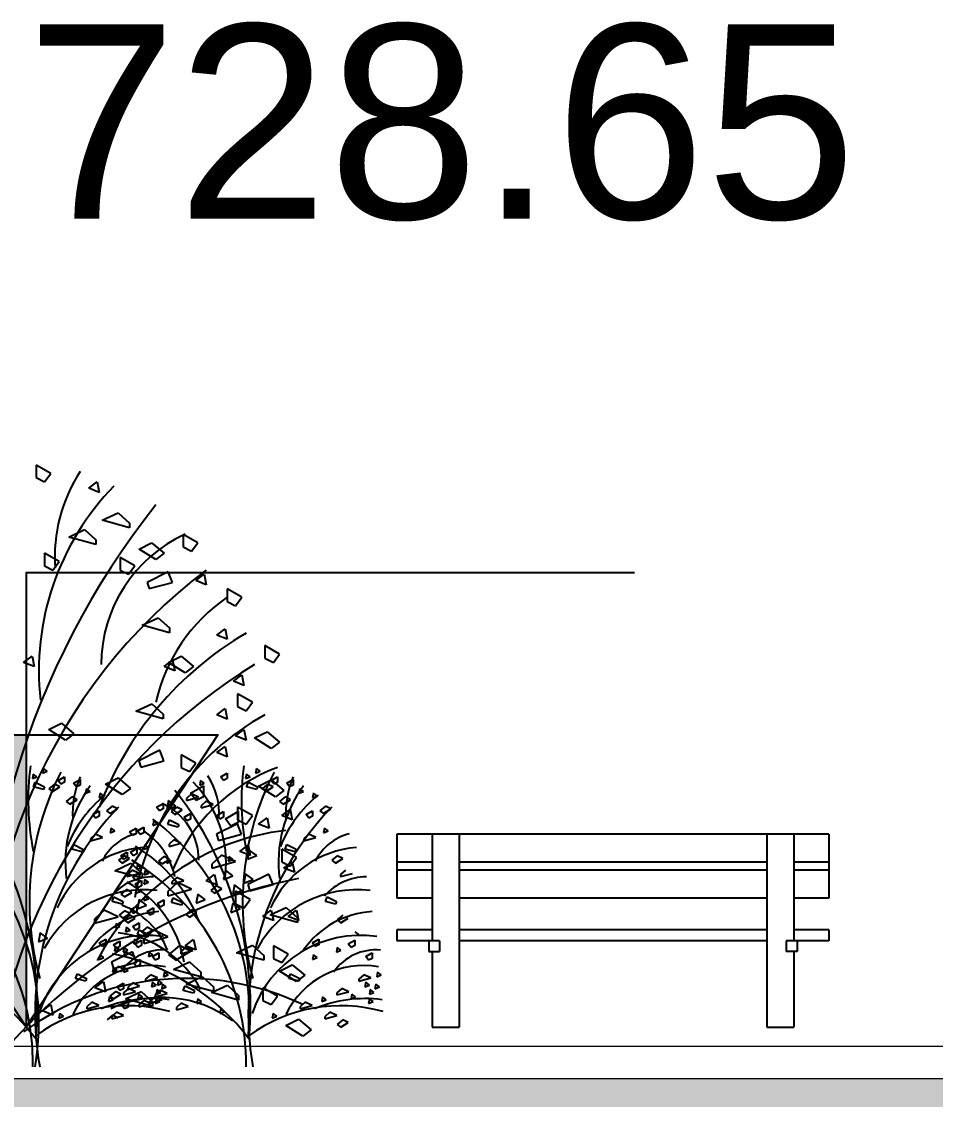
# Model space of a CAD drawing. Header units: millimetres. Extents: x 348 to 2201, y 118 to 1049.
# Drawn here: x 2163.991 to 2168.222, y 347.655 to 352.648 of the extents above; entities that cross this region are included whole.
import ezdxf

# ---------------------------------------------------------------- set-up
doc = ezdxf.new("R2010")
doc.units = ezdxf.units.MM
doc.layers.add('C10', color=7, linetype='Continuous')
doc.layers.add('trees', color=104, linetype='Continuous')
doc.layers.add('mur vue', color=7, linetype='Continuous', lineweight=13)
doc.styles.add('Style-Arial', font='arial.ttf')

# ---------------------------------------------------------------- blocks, each defined once
blk = doc.blocks.new('Arbustos')
at = {"layer": 'trees', "color": 84, "true_color": 0x2aaf18}
for p, q in [((0.0608, 1.811), (0.0608, 1.7527)), ((0.1288, 1.7722), (0.0608, 1.811)), ((0.0996, 1.7333), (0.1288, 1.7722)), ((0.5223, 0.6706), (0.5961, 0.7054)), ((0.6482, 0.6359), (0.5223, 0.6706)), ((0.1774, 0.6149), (0.2357, 0.5663)), ((0.2357, 0.5663), (0.1968, 0.5371)), ((0.4592, 0.2843), (0.3815, 0.3329)), ((0.4981, 0.3135), (0.4592, 0.2843)), ((1.0617, 0.1871), (0.9936, 0.2259)), ((1.1977, 0.1871), (1.2366, 0.2162)), ((1.2366, 0.2162), (1.2463, 0.1676)), ((0.9936, 0.1676), (1.0325, 0.1482)), ((1.0325, 0.1482), (1.0617, 0.1871)), ((1.0908, 0.1482), (1.1297, 0.1773)), ((1.1297, 0.1773), (1.1394, 0.1287)), ((1.2463, 0.1676), (1.1977, 0.1871)), ((0.9924, 0.1495), (0.8952, 0.1009)), ((1.1977, 0.0315), (1.1977, -0.0269)), ((1.2657, -0.0074), (1.1977, 0.0315)), ((0.4251, -0.0684), (0.4989, -0.0336)), ((0.4989, -0.0336), (0.551, -0.0815)), ((1.1977, -0.0269), (1.2366, -0.0463)), ((1.2074, -0.0561), (1.2463, -0.0269)), ((1.2366, -0.0463), (1.2657, -0.0074)), ((1.2463, -0.0269), (1.256, -0.0755)), ((0.551, -0.1032), (0.4251, -0.0684)), ((1.256, -0.0755), (1.2074, -0.0561)), ((0.9887, -0.4477), (1.0625, -0.4129)), ((1.1146, -0.4824), (0.9887, -0.4477)), ((1.0625, -0.4129), (1.1146, -0.4607)), ((1.2269, -0.4548), (1.1588, -0.4159)), ((1.1588, -0.4159), (1.1588, -0.4742)), ((1.1146, -0.4607), (1.1146, -0.4824)), ((1.1588, -0.4742), (1.1977, -0.4937)), ((1.1977, -0.4937), (1.2269, -0.4548)), ((1.188, -0.5326), (1.2463, -0.5034)), ((1.2657, -0.5812), (1.188, -0.5326))]:
    blk.add_line(p, q, dxfattribs=at)
at = {"layer": 'trees', "color": 1}
for p, q in [((0.0608, 1.7527), (0.0996, 1.7333)), ((0.3037, 1.7041), (0.3426, 1.7333)), ((0.3523, 1.6846), (0.3037, 1.7041)), ((0.3426, 1.7333), (0.3523, 1.6846)), ((0.3668, 1.5556), (0.4406, 1.5904)), ((0.4927, 1.5208), (0.3668, 1.5556)), ((0.4406, 1.5904), (0.4927, 1.5425)), ((0.2113, 1.4778), (0.2851, 1.5126)), ((0.2851, 1.5126), (0.3372, 1.4647)), ((0.4927, 1.5425), (0.4927, 1.5208)), ((0.3372, 1.443), (0.2113, 1.4778)), ((0.3372, 1.4647), (0.3372, 1.443)), ((0.5369, 1.4221), (0.5952, 1.4512)), ((0.5952, 1.4512), (0.6535, 1.4026)), ((0.741, 1.4901), (0.741, 1.4318)), ((0.809, 1.4512), (0.741, 1.4901)), ((0.7799, 1.4123), (0.809, 1.4512)), ((0.0996, 1.4026), (0.0996, 1.3443)), ((0.1677, 1.3637), (0.0996, 1.4026)), ((0.6147, 1.3734), (0.5369, 1.4221)), ((0.6535, 1.4026), (0.6147, 1.3734)), ((0.741, 1.4318), (0.7799, 1.4123)), ((0.4495, 1.3832), (0.4495, 1.3248)), ((0.5175, 1.3443), (0.4495, 1.3832)), ((0.0996, 1.3443), (0.1385, 1.3248)), ((0.4495, 1.3248), (0.4883, 1.3054)), ((0.4883, 1.3054), (0.5175, 1.3443)), ((0.6717, 1.3164), (0.5745, 1.2678)), ((0.6911, 1.2678), (0.6717, 1.3164)), ((0.7993, 1.2762), (0.8382, 1.3054)), ((0.8382, 1.3054), (0.8479, 1.2567)), ((0.5745, 1.2678), (0.5842, 1.2386)), ((0.5842, 1.2386), (0.6911, 1.2678)), ((0.8479, 1.2567), (0.7993, 1.2762)), ((0.9451, 1.2373), (0.9451, 1.179)), ((1.0131, 1.1984), (0.9451, 1.2373)), ((0.9839, 1.1595), (1.0131, 1.1984)), ((0.9451, 1.179), (0.9839, 1.1595)), ((0.5514, 1.0694), (0.6252, 1.1041)), ((0.6252, 1.1041), (0.6773, 1.0563)), ((0.6773, 1.0346), (0.5514, 1.0694)), ((0.6773, 1.0563), (0.6773, 1.0346)), ((0.8965, 1.0234), (0.9353, 1.0525)), ((0.9353, 1.0525), (0.9451, 1.0039)), ((0.9451, 1.0039), (0.8965, 1.0234)), ((1.12, 0.9747), (1.12, 0.9164)), ((1.188, 0.9358), (1.12, 0.9747)), ((0.6535, 0.8775), (0.6924, 0.9067)), ((0.673, 0.8969), (0.7313, 0.9261)), ((0.6924, 0.9067), (0.7021, 0.858)), ((0.7313, 0.9261), (0.7896, 0.8775)), ((1.12, 0.9164), (1.1588, 0.8969)), ((1.1588, 0.8969), (1.188, 0.9358)), ((0.7021, 0.858), (0.6535, 0.8775)), ((0.7507, 0.8483), (0.673, 0.8969)), ((0.7896, 0.8775), (0.7507, 0.8483)), ((0.9742, 0.8094), (1.0131, 0.8386)), ((1.0228, 0.79), (0.9742, 0.8094)), ((1.0131, 0.8386), (1.0228, 0.79)), ((1.0617, 0.7122), (0.9936, 0.7511)), ((0.9936, 0.7511), (0.9936, 0.6927)), ((1.0325, 0.6733), (1.0617, 0.7122)), ((0.8965, 0.6538), (0.9353, 0.683)), ((0.9451, 0.6344), (0.8965, 0.6538)), ((0.9353, 0.683), (0.9451, 0.6344)), ((0.9936, 0.6927), (1.0325, 0.6733)), ((1.0714, 0.5469), (1.1297, 0.576)), ((1.1297, 0.576), (1.188, 0.5274)), ((0.9353, 0.508), (0.9451, 0.4593)), ((1.1491, 0.4982), (1.0714, 0.5469)), ((1.188, 0.5274), (1.1491, 0.4982)), ((1.0812, 0.4052), (1.0769, 0.384)), ((1.0982, 0.3925), (1.0812, 0.4052)), ((0.8222, 0.35), (0.8179, 0.3287)), ((0.8391, 0.3372), (0.8222, 0.35)), ((0.9156, 0.367), (0.9453, 0.384)), ((0.9283, 0.35), (0.9156, 0.367)), ((0.9453, 0.3585), (0.9283, 0.35)), ((0.9453, 0.384), (0.9453, 0.3585)), ((1.0345, 0.3797), (1.0302, 0.3585)), ((1.0302, 0.3585), (1.0515, 0.367)), ((1.0515, 0.367), (1.0345, 0.3797)), ((1.0769, 0.384), (1.0982, 0.3925)), ((1.0908, 0.3232), (1.1491, 0.3524)), ((1.1491, 0.35), (1.1788, 0.367)), ((1.1491, 0.3524), (1.2074, 0.3037)), ((1.1619, 0.333), (1.1491, 0.35)), ((1.1788, 0.367), (1.1788, 0.3415)), ((0.8179, 0.3287), (0.8391, 0.3372)), ((1.035, 0.3208), (1.0435, 0.3421)), ((1.0817, 0.3081), (1.035, 0.3208)), ((1.0435, 0.3421), (1.086, 0.3208)), ((1.086, 0.3208), (1.0817, 0.3081)), ((1.1686, 0.2746), (1.0908, 0.3232)), ((1.1321, 0.333), (1.1067, 0.3117)), ((1.1067, 0.3117), (1.1236, 0.299)), ((1.1236, 0.299), (1.1576, 0.3202)), ((1.1576, 0.3202), (1.1321, 0.333)), ((1.1788, 0.3415), (1.1619, 0.333)), ((1.2074, 0.3037), (1.1686, 0.2746)), ((0.7793, 0.2875), (0.7565, 0.2666)), ((0.7565, 0.2571), (0.8116, 0.2723)), ((0.7565, 0.2666), (0.7565, 0.2571)), ((0.8116, 0.2723), (0.7793, 0.2875)), ((0.8473, 0.2535), (0.8245, 0.2326)), ((0.8795, 0.2383), (0.8473, 0.2535)), ((0.6183, 0.2267), (0.6481, 0.2437))]:
    blk.add_line(p, q, dxfattribs=at)
at = {"layer": 'trees', "linetype": 'Continuous'}
for p, q in [((0.1385, 1.3248), (0.1677, 1.3637)), ((0.0025, 0.8969), (0.0413, 0.9261)), ((0.0413, 0.9261), (0.0511, 0.8775)), ((0.0511, 0.8775), (0.0025, 0.8969)), ((0.5961, 0.7054), (0.6482, 0.6576)), ((0.6482, 0.6576), (0.6482, 0.6359)), ((0.1191, 0.5858), (0.1774, 0.6149)), ((0.1968, 0.5371), (0.1191, 0.5858)), ((0.9839, 0.5566), (1.0228, 0.5858)), ((1.0325, 0.5371), (0.9839, 0.5566)), ((1.0228, 0.5858), (1.0325, 0.5371)), ((0.8965, 0.4788), (0.9353, 0.508)), ((0.6328, 0.4898), (0.5357, 0.4412)), ((0.6523, 0.4412), (0.6328, 0.4898)), ((0.7313, 0.4691), (0.7313, 0.4107)), ((0.7993, 0.4302), (0.7313, 0.4691)), ((0.9451, 0.4593), (0.8965, 0.4788)), ((0.5357, 0.4412), (0.5454, 0.412)), ((0.5454, 0.412), (0.6523, 0.4412)), ((0.7313, 0.4107), (0.7701, 0.3913)), ((0.7701, 0.3913), (0.7993, 0.4302)), ((0.3815, 0.3329), (0.4398, 0.3621)), ((0.4398, 0.3621), (0.4981, 0.3135)), ((0.9936, 0.2259), (0.9936, 0.1676)), ((0.8952, 0.1009), (0.9049, 0.0717)), ((0.9049, 0.0717), (1.0118, 0.1009)), ((1.0118, 0.1009), (0.9924, 0.1495)), ((1.1394, 0.1287), (1.0908, 0.1482)), ((1.0034, 0.0217), (1.0422, 0.0509)), ((1.0422, 0.0509), (1.052, 0.0023)), ((1.052, 0.0023), (1.0034, 0.0217)), ((0.551, -0.0815), (0.551, -0.1032)), ((0.8479, -0.1144), (0.8868, -0.0852)), ((0.8868, -0.0852), (0.8965, -0.1339)), ((1.1381, -0.0839), (1.041, -0.1325)), ((1.1576, -0.1325), (1.1381, -0.0839)), ((0.8965, -0.1339), (0.8479, -0.1144)), ((1.041, -0.1325), (1.0507, -0.1617)), ((1.0507, -0.1617), (1.1576, -0.1325)), ((0.9839, -0.163), (0.9839, -0.2214)), ((1.052, -0.2019), (0.9839, -0.163)), ((0.9839, -0.2214), (1.0228, -0.2408)), ((1.0228, -0.2408), (1.052, -0.2019)), ((1.1442, -0.2726), (1.218, -0.2379)), ((1.218, -0.2379), (1.2701, -0.2857)), ((1.1103, -0.2797), (1.1491, -0.2506)), ((1.1588, -0.2992), (1.1103, -0.2797)), ((1.2701, -0.3074), (1.1442, -0.2726)), ((1.1491, -0.2506), (1.1588, -0.2992)), ((1.2269, -0.2797), (1.2657, -0.2506)), ((1.2755, -0.2992), (1.2269, -0.2797)), ((1.2657, -0.2506), (1.2755, -0.2992)), ((1.2701, -0.2857), (1.2701, -0.3074)), ((0.7507, -0.4159), (0.7896, -0.3867)), ((0.7896, -0.3867), (0.7993, -0.4353)), ((0.5065, -0.4437), (0.4093, -0.4923)), ((0.5259, -0.4923), (0.5065, -0.4437)), ((0.7993, -0.4353), (0.7507, -0.4159)), ((0.4093, -0.4923), (0.419, -0.5215)), ((0.419, -0.5215), (0.5259, -0.4923)), ((0.6972, -0.5255), (0.771, -0.4907)), ((0.771, -0.4907), (0.8231, -0.5385)), ((0.8231, -0.5602), (0.6972, -0.5255)), ((0.8231, -0.5385), (0.8231, -0.5602)), ((1.2463, -0.5034), (1.3046, -0.552)), ((0.3329, -0.6104), (0.3717, -0.5812)), ((0.3717, -0.5812), (0.3815, -0.6298)), ((0.7555, -0.5935), (0.8293, -0.5588)), ((0.8814, -0.6283), (0.7555, -0.5935)), ((0.8293, -0.5588), (0.8814, -0.6066)), ((0.8721, -0.6324), (0.9459, -0.5977)), ((0.9459, -0.5977), (0.998, -0.6455)), ((1.3046, -0.552), (1.2657, -0.5812)), ((0.3815, -0.6298), (0.3329, -0.6104)), ((0.4737, -0.6616), (0.5475, -0.6268)), ((0.5475, -0.6268), (0.5996, -0.6747)), ((0.998, -0.6672), (0.8721, -0.6324)), ((0.8814, -0.6066), (0.8814, -0.6283)), ((0.998, -0.6455), (0.998, -0.6672)), ((1.1103, -0.6104), (1.1103, -0.6687)), ((1.1783, -0.6493), (1.1103, -0.6104)), ((0.0899, -0.7173), (0.1288, -0.6882)), ((0.1288, -0.6882), (0.1385, -0.7368)), ((0.5996, -0.6964), (0.4737, -0.6616)), ((0.5996, -0.6747), (0.5996, -0.6964)), ((1.1103, -0.6687), (1.1491, -0.6882)), ((1.1491, -0.6882), (1.1783, -0.6493)), ((0.1385, -0.7368), (0.0899, -0.7173)), ((1.2171, -0.7854), (1.2755, -0.7562)), ((1.2949, -0.834), (1.2171, -0.7854)), ((1.2755, -0.7562), (1.3338, -0.8049)), ((1.3338, -0.8049), (1.2949, -0.834))]:
    blk.add_line(p, q, dxfattribs=at)
at = {"layer": 'trees', "color": 56}
for p, q in [((0.094, 0.4052), (0.0897, 0.384)), ((0.111, 0.3925), (0.094, 0.4052)), ((0.0473, 0.3797), (0.043, 0.3585)), ((0.043, 0.3585), (0.0643, 0.367)), ((0.0643, 0.367), (0.0473, 0.3797)), ((0.0897, 0.384), (0.111, 0.3925)), ((0.1619, 0.35), (0.1916, 0.367)), ((0.1747, 0.333), (0.1619, 0.35)), ((0.1916, 0.367), (0.1916, 0.3415)), ((0.2341, 0.3372), (0.2638, 0.3542)), ((0.2638, 0.3542), (0.2638, 0.3287)), ((0.0478, 0.3208), (0.0563, 0.3421)), ((0.0945, 0.3081), (0.0478, 0.3208)), ((0.0563, 0.3421), (0.0988, 0.3208)), ((0.0988, 0.3208), (0.0945, 0.3081)), ((0.1449, 0.333), (0.1195, 0.3117)), ((0.1195, 0.3117), (0.1364, 0.299)), ((0.1364, 0.299), (0.1704, 0.3202)), ((0.1704, 0.3202), (0.1449, 0.333)), ((0.1916, 0.3415), (0.1747, 0.333)), ((0.2468, 0.3202), (0.2341, 0.3372)), ((0.2638, 0.3287), (0.2468, 0.3202)), ((0.2936, 0.3117), (0.2893, 0.2905)), ((0.3105, 0.299), (0.2936, 0.3117)), ((0.2256, 0.2735), (0.2001, 0.2522)), ((0.2001, 0.2522), (0.2171, 0.2395)), ((0.2171, 0.2395), (0.2511, 0.2607)), ((0.2511, 0.2607), (0.2256, 0.2735)), ((0.2893, 0.2905), (0.3105, 0.299)), ((0.3572, 0.2905), (0.353, 0.2692)), ((0.353, 0.2692), (0.3742, 0.2777)), ((0.3742, 0.2777), (0.3572, 0.2905)), ((0.3233, 0.1927), (0.353, 0.2097)), ((0.353, 0.2097), (0.353, 0.1843)), ((0.4124, 0.231), (0.387, 0.2097)), ((0.387, 0.2097), (0.404, 0.197)), ((0.404, 0.197), (0.4379, 0.2182)), ((0.4379, 0.2182), (0.4124, 0.231)), ((0.336, 0.1758), (0.3233, 0.1927)), ((0.353, 0.1843), (0.336, 0.1758)), ((0.3356, 0.1006), (0.3129, 0.0797)), ((0.3679, 0.0854), (0.3356, 0.1006)), ((0.4082, 0.129), (0.404, 0.1078)), ((0.404, 0.1078), (0.4252, 0.1163)), ((0.4252, 0.1163), (0.4082, 0.129)), ((0.4931, 0.112), (0.5229, 0.129)), ((0.5059, 0.095), (0.4931, 0.112)), ((0.5229, 0.1035), (0.5059, 0.095)), ((0.5229, 0.129), (0.5229, 0.1035)), ((0.2262, 0.0319), (0.2347, 0.0531)), ((0.2347, 0.0531), (0.2771, 0.0319)), ((0.3129, 0.0702), (0.3679, 0.0854)), ((0.3129, 0.0797), (0.3129, 0.0702)), ((0.2729, 0.0191), (0.2262, 0.0319)), ((0.2771, 0.0319), (0.2729, 0.0191)), ((0.4676, 0.0015), (0.4422, -0.0197)), ((0.4931, -0.0112), (0.4676, 0.0015)), ((0.4974, 0.0185), (0.5271, 0.0355)), ((0.5101, 0.0015), (0.4974, 0.0185)), ((0.5271, 0.01), (0.5101, 0.0015)), ((0.5271, 0.0355), (0.5271, 0.01)), ((0.4422, -0.0197), (0.4592, -0.0325)), ((0.4592, -0.0325), (0.4931, -0.0112)), ((0.5055, -0.0652), (0.4827, -0.0861)), ((0.4827, -0.0956), (0.5377, -0.0804)), ((0.4827, -0.0861), (0.4827, -0.0956)), ((0.5377, -0.0804), (0.5055, -0.0652)), ((0.5653, -0.0665), (0.5611, -0.0877)), ((0.5611, -0.0877), (0.5823, -0.0792)), ((0.5823, -0.0792), (0.5653, -0.0665)), ((0.5186, -0.1302), (0.5483, -0.1132)), ((0.5313, -0.1472), (0.5186, -0.1302)), ((0.5483, -0.1387), (0.5313, -0.1472)), ((0.5483, -0.1132), (0.5483, -0.1387)), ((0.4124, -0.2109), (0.4209, -0.1897)), ((0.4209, -0.1897), (0.4634, -0.2109)), ((0.4592, -0.2237), (0.4124, -0.2109)), ((0.4634, -0.2109), (0.4592, -0.2237)), ((0.4974, -0.2492), (0.5271, -0.2322)), ((0.5101, -0.2662), (0.4974, -0.2492)), ((0.5271, -0.2322), (0.5271, -0.2577)), ((0.5738, -0.2577), (0.6035, -0.2407)), ((0.6035, -0.2407), (0.6035, -0.2662)), ((0.4676, -0.2959), (0.4846, -0.3087)), ((0.4846, -0.3087), (0.5186, -0.2874)), ((0.5186, -0.2874), (0.4931, -0.2747)), ((0.5271, -0.2577), (0.5101, -0.2662)), ((0.5865, -0.2747), (0.5738, -0.2577)), ((0.6035, -0.2662), (0.5865, -0.2747)), ((0.5738, -0.3299), (0.5483, -0.3512)), ((0.5653, -0.3639), (0.5993, -0.3427)), ((0.5993, -0.3427), (0.5738, -0.3299)), ((0.353, -0.4022), (0.3827, -0.3852)), ((0.3827, -0.3852), (0.3827, -0.4107)), ((0.5186, -0.4064), (0.5483, -0.3894)), ((0.5483, -0.3512), (0.5653, -0.3639)), ((0.5483, -0.3894), (0.5483, -0.4149)), ((0.3657, -0.4192), (0.353, -0.4022)), ((0.3827, -0.4107), (0.3657, -0.4192)), ((0.4676, -0.4234), (0.4634, -0.4447)), ((0.4634, -0.4447), (0.4846, -0.4362)), ((0.4846, -0.4362), (0.4676, -0.4234)), ((0.5313, -0.4234), (0.5186, -0.4064)), ((0.5483, -0.4149), (0.5313, -0.4234)), ((0.5993, -0.4659), (0.629, -0.4489)), ((0.629, -0.4489), (0.629, -0.4744)), ((0.3572, -0.4574), (0.353, -0.4787)), ((0.353, -0.4787), (0.3742, -0.4702)), ((0.3742, -0.4702), (0.3572, -0.4574)), ((0.612, -0.4829), (0.5993, -0.4659)), ((0.629, -0.4744), (0.612, -0.4829)), ((0.2431, -0.5673), (0.2516, -0.5461)), ((0.2516, -0.5461), (0.2941, -0.5673)), ((0.6545, -0.5381), (0.6502, -0.5594)), ((0.6715, -0.5509), (0.6545, -0.5381)), ((0.2899, -0.5801), (0.2431, -0.5673)), ((0.2941, -0.5673), (0.2899, -0.5801)), ((0.5904, -0.5496), (0.5676, -0.5705)), ((0.5676, -0.58), (0.6227, -0.5648)), ((0.5676, -0.5705), (0.5676, -0.58)), ((0.6227, -0.5648), (0.5904, -0.5496)), ((0.5993, -0.5849), (0.595, -0.6061)), ((0.595, -0.6061), (0.6163, -0.5976)), ((0.6163, -0.5976), (0.5993, -0.5849)), ((0.646, -0.5934), (0.6417, -0.6146)), ((0.663, -0.6061), (0.646, -0.5934)), ((0.6502, -0.5594), (0.6715, -0.5509)), ((0.4885, -0.6133), (0.4657, -0.6342)), ((0.4657, -0.6437), (0.5208, -0.6285)), ((0.4657, -0.6342), (0.4657, -0.6437)), ((0.5208, -0.6285), (0.4885, -0.6133)), ((0.5356, -0.6401), (0.5313, -0.6614)), ((0.5526, -0.6529), (0.5356, -0.6401)), ((0.6205, -0.6189), (0.6163, -0.6401)), ((0.6163, -0.6401), (0.6375, -0.6316)), ((0.6375, -0.6316), (0.6205, -0.6189)), ((0.6417, -0.6146), (0.663, -0.6061)), ((0.3187, -0.6771), (0.2959, -0.698)), ((0.2959, -0.7075), (0.3509, -0.6923)), ((0.2959, -0.698), (0.2959, -0.7075)), ((0.3509, -0.6923), (0.3187, -0.6771)), ((0.3997, -0.6529), (0.3955, -0.6741)), ((0.3955, -0.6741), (0.4167, -0.6656)), ((0.4167, -0.6656), (0.3997, -0.6529)), ((0.5313, -0.6614), (0.5526, -0.6529)), ((0.6163, -0.6614), (0.612, -0.6826)), ((0.612, -0.6826), (0.6333, -0.6741)), ((0.6333, -0.6741), (0.6163, -0.6614)), ((0.1704, -0.7294), (0.1662, -0.7506)), ((0.1662, -0.7506), (0.1874, -0.7421)), ((0.1874, -0.7421), (0.1704, -0.7294)), ((0.4333, -0.7238), (0.4105, -0.7447)), ((0.4105, -0.7542), (0.4656, -0.739)), ((0.4105, -0.7447), (0.4105, -0.7542)), ((0.4656, -0.739), (0.4333, -0.7238))]:
    blk.add_line(p, q, dxfattribs=at)
at = {"layer": 'trees', "color": 3}
for p, q in [((1.2213, 0.3372), (1.251, 0.3542)), ((1.251, 0.3542), (1.251, 0.3287)), ((1.234, 0.3202), (1.2213, 0.3372)), ((1.251, 0.3287), (1.234, 0.3202)), ((1.2808, 0.3117), (1.2765, 0.2905)), ((1.2977, 0.299), (1.2808, 0.3117)), ((1.2128, 0.2735), (1.1873, 0.2522)), ((1.1873, 0.2522), (1.2043, 0.2395)), ((1.2043, 0.2395), (1.2383, 0.2607)), ((1.2383, 0.2607), (1.2128, 0.2735)), ((1.2765, 0.2905), (1.2977, 0.299)), ((0.6311, 0.2097), (0.6183, 0.2267)), ((0.6481, 0.2182), (0.6311, 0.2097)), ((0.6481, 0.2437), (0.6481, 0.2182)), ((0.7117, 0.2267), (0.6863, 0.2055)), ((0.6863, 0.2055), (0.7033, 0.1927)), ((0.7033, 0.1927), (0.7372, 0.214)), ((0.7372, 0.214), (0.7117, 0.2267)), ((0.8245, 0.2232), (0.8795, 0.2383)), ((0.8245, 0.2326), (0.8245, 0.2232)), ((0.8986, 0.1885), (0.9283, 0.2055)), ((0.9283, 0.2055), (0.9283, 0.18)), ((0.6056, 0.163), (0.6013, 0.1418)), ((0.6013, 0.1418), (0.6226, 0.1503)), ((0.6226, 0.1503), (0.6056, 0.163)), ((0.6698, 0.1466), (0.6783, 0.1678)), ((0.6783, 0.1678), (0.7208, 0.1466)), ((0.7457, 0.18), (0.7754, 0.197)), ((0.7585, 0.163), (0.7457, 0.18)), ((0.7754, 0.1715), (0.7585, 0.163)), ((0.7754, 0.197), (0.7754, 0.1715)), ((0.9113, 0.1715), (0.8986, 0.1885)), ((0.9283, 0.18), (0.9113, 0.1715)), ((0.7166, 0.1338), (0.6698, 0.1466)), ((0.7208, 0.1466), (0.7166, 0.1338)), ((1.3228, 0.1006), (1.3001, 0.0797)), ((0.5631, 0.0525), (0.5589, 0.0313)), ((0.5801, 0.0398), (0.5631, 0.0525)), ((0.6986, 0.0751), (0.6759, 0.0542)), ((0.6759, 0.0447), (0.7309, 0.0599)), ((0.6759, 0.0542), (0.6759, 0.0447)), ((0.7309, 0.0599), (0.6986, 0.0751)), ((1.2134, 0.0319), (1.2219, 0.0531)), ((1.2219, 0.0531), (1.2643, 0.0319)), ((1.3001, 0.0702), (1.3551, 0.0854)), ((1.3001, 0.0797), (1.3001, 0.0702)), ((0.5589, 0.0313), (0.5801, 0.0398)), ((1.2601, 0.0191), (1.2134, 0.0319)), ((1.2643, 0.0319), (1.2601, 0.0191)), ((0.6523, -0.0027), (0.6268, -0.024)), ((0.6268, -0.024), (0.6438, -0.0367)), ((0.6438, -0.0367), (0.6778, -0.0155)), ((0.6778, -0.0155), (0.6523, -0.0027)), ((0.6693, -0.0112), (0.665, -0.0325)), ((0.665, -0.0325), (0.6863, -0.024)), ((0.6863, -0.024), (0.6693, -0.0112)), ((0.9538, -0.0027), (0.9495, -0.024)), ((0.9495, -0.024), (0.9708, -0.0155)), ((0.9708, -0.0155), (0.9538, -0.0027)), ((0.7114, -0.0992), (0.6886, -0.1201)), ((0.7436, -0.1144), (0.7114, -0.0992)), ((0.5631, -0.109), (0.5589, -0.1302)), ((0.5589, -0.1302), (0.5801, -0.1217)), ((0.5801, -0.1217), (0.5631, -0.109)), ((0.6886, -0.1295), (0.7436, -0.1144)), ((0.6886, -0.1201), (0.6886, -0.1295)), ((0.8943, -0.1387), (0.8689, -0.16)), ((0.9198, -0.1515), (0.8943, -0.1387)), ((0.5631, -0.1854), (0.5589, -0.2067)), ((0.5589, -0.2067), (0.5801, -0.1982)), ((0.5801, -0.1982), (0.5631, -0.1854)), ((0.6868, -0.2146), (0.6953, -0.1934)), ((0.6953, -0.1934), (0.7378, -0.2146)), ((0.8689, -0.16), (0.8858, -0.1727)), ((0.8858, -0.1727), (0.9198, -0.1515)), ((0.6226, -0.2194), (0.6523, -0.2024)), ((0.6353, -0.2364), (0.6226, -0.2194)), ((0.6523, -0.2279), (0.6353, -0.2364)), ((0.6523, -0.2024), (0.6523, -0.2279)), ((0.7335, -0.2274), (0.6868, -0.2146)), ((0.7378, -0.2146), (0.7335, -0.2274)), ((0.7797, -0.2492), (0.7542, -0.2704)), ((0.8052, -0.2619), (0.7797, -0.2492)), ((0.7542, -0.2704), (0.7712, -0.2832)), ((0.7712, -0.2832), (0.8052, -0.2619)), ((1.4803, -0.2747), (1.4549, -0.2959)), ((1.4549, -0.2959), (1.4718, -0.3087)), ((1.4718, -0.3087), (1.5058, -0.2874)), ((0.4782, -0.3299), (0.474, -0.3512)), ((0.474, -0.3512), (0.4952, -0.3427)), ((0.5297, -0.3633), (0.5382, -0.3421)), ((0.5382, -0.3421), (0.5807, -0.3633)), ((0.4188, -0.4107), (0.4485, -0.3937)), ((0.4485, -0.3937), (0.4485, -0.4192)), ((0.5164, -0.3852), (0.5122, -0.4064)), ((0.5122, -0.4064), (0.5334, -0.3979)), ((0.5334, -0.3979), (0.5164, -0.3852)), ((0.5764, -0.3761), (0.5297, -0.3633)), ((0.5807, -0.3633), (0.5764, -0.3761)), ((1.3402, -0.4022), (1.3699, -0.3852)), ((1.3699, -0.3852), (1.3699, -0.4107)), ((1.5058, -0.4064), (1.5355, -0.3894)), ((1.5355, -0.3512), (1.5525, -0.3639)), ((1.5355, -0.3894), (1.5355, -0.4149)), ((0.4315, -0.4277), (0.4188, -0.4107)), ((0.4272, -0.4192), (0.423, -0.4404)), ((0.423, -0.4404), (0.4442, -0.4319)), ((0.4442, -0.4319), (0.4272, -0.4192)), ((0.4485, -0.4192), (0.4315, -0.4277)), ((0.466, -0.4653), (0.4745, -0.4441)), ((0.4745, -0.4441), (0.517, -0.4653)), ((0.5844, -0.4447), (0.5801, -0.4659)), ((0.6013, -0.4574), (0.5844, -0.4447)), ((0.7538, -0.4221), (0.7311, -0.443)), ((0.7311, -0.4525), (0.7861, -0.4373)), ((0.7311, -0.443), (0.7311, -0.4525)), ((0.7861, -0.4373), (0.7538, -0.4221)), ((1.3529, -0.4192), (1.3402, -0.4022)), ((1.3699, -0.4107), (1.3529, -0.4192)), ((1.4549, -0.4234), (1.4506, -0.4447)), ((1.4506, -0.4447), (1.4718, -0.4362)), ((1.4718, -0.4362), (1.4549, -0.4234)), ((1.5185, -0.4234), (1.5058, -0.4064)), ((1.5355, -0.4149), (1.5185, -0.4234)), ((1.5865, -0.4659), (1.6162, -0.4489)), ((1.6162, -0.4489), (1.6162, -0.4744)), ((0.5127, -0.4781), (0.466, -0.4653)), ((0.5122, -0.4957), (0.5419, -0.4787)), ((0.5249, -0.5127), (0.5122, -0.4957)), ((0.517, -0.4653), (0.5127, -0.4781)), ((0.5419, -0.4787), (0.5419, -0.5042)), ((0.5801, -0.4659), (0.6013, -0.4574)), ((1.3444, -0.4574), (1.3402, -0.4787)), ((1.3402, -0.4787), (1.3614, -0.4702)), ((1.3614, -0.4702), (1.3444, -0.4574)), ((1.5992, -0.4829), (1.5865, -0.4659)), ((1.6162, -0.4744), (1.5992, -0.4829)), ((0.4188, -0.5169), (0.4145, -0.5381)), ((0.4145, -0.5381), (0.4357, -0.5297)), ((0.4396, -0.5114), (0.4168, -0.5322)), ((0.4168, -0.5417), (0.4719, -0.5265)), ((0.4168, -0.5322), (0.4168, -0.5417)), ((0.4357, -0.5297), (0.4188, -0.5169)), ((0.4719, -0.5265), (0.4396, -0.5114)), ((0.4697, -0.5169), (0.4655, -0.5381)), ((0.4655, -0.5381), (0.4867, -0.5297)), ((0.4867, -0.5297), (0.4697, -0.5169)), ((0.5419, -0.5042), (0.5249, -0.5127)), ((1.2304, -0.5673), (1.2388, -0.5461)), ((1.2388, -0.5461), (1.2813, -0.5673)), ((1.6417, -0.5381), (1.6374, -0.5594)), ((1.6587, -0.5509), (1.6417, -0.5381)), ((0.4357, -0.6061), (0.4655, -0.5891)), ((0.4655, -0.5891), (0.4655, -0.6146)), ((0.5076, -0.5878), (0.4848, -0.6087)), ((0.5398, -0.603), (0.5076, -0.5878)), ((0.6268, -0.5764), (0.6226, -0.5976)), ((0.6226, -0.5976), (0.6438, -0.5891)), ((0.6438, -0.5891), (0.6268, -0.5764)), ((1.2771, -0.5801), (1.2304, -0.5673)), ((1.2813, -0.5673), (1.2771, -0.5801)), ((1.5776, -0.5496), (1.5548, -0.5705)), ((1.5548, -0.58), (1.6099, -0.5648)), ((1.5548, -0.5705), (1.5548, -0.58)), ((1.6099, -0.5648), (1.5776, -0.5496)), ((1.5865, -0.5849), (1.5822, -0.6061)), ((1.5822, -0.6061), (1.6035, -0.5976)), ((1.6035, -0.5976), (1.5865, -0.5849)), ((1.6332, -0.5934), (1.6289, -0.6146)), ((1.6502, -0.6061), (1.6332, -0.5934)), ((1.6374, -0.5594), (1.6587, -0.5509)), ((0.4272, -0.6274), (0.4018, -0.6486)), ((0.4018, -0.6486), (0.4188, -0.6614)), ((0.4188, -0.6614), (0.4527, -0.6401)), ((0.4527, -0.6401), (0.4272, -0.6274)), ((0.4485, -0.6231), (0.4357, -0.6061)), ((0.4655, -0.6146), (0.4485, -0.6231)), ((0.4848, -0.6182), (0.5398, -0.603)), ((0.4848, -0.6087), (0.4848, -0.6182)), ((0.6349, -0.6218), (0.6122, -0.6427)), ((0.6122, -0.6522), (0.6672, -0.637)), ((0.6122, -0.6427), (0.6122, -0.6522)), ((0.6672, -0.637), (0.6349, -0.6218)), ((1.4757, -0.6133), (1.4529, -0.6342)), ((1.4529, -0.6437), (1.508, -0.6285)), ((1.4529, -0.6342), (1.4529, -0.6437)), ((1.508, -0.6285), (1.4757, -0.6133)), ((1.5228, -0.6401), (1.5185, -0.6614)), ((1.5398, -0.6529), (1.5228, -0.6401)), ((1.6077, -0.6189), (1.6035, -0.6401)), ((1.6035, -0.6401), (1.6247, -0.6316)), ((1.6247, -0.6316), (1.6077, -0.6189)), ((1.6289, -0.6146), (1.6502, -0.6061)), ((0.457, -0.6911), (0.4867, -0.6741)), ((0.4697, -0.7081), (0.457, -0.6911)), ((0.4867, -0.6741), (0.4867, -0.6996)), ((0.5585, -0.6686), (0.5357, -0.6895)), ((0.5357, -0.699), (0.5908, -0.6838)), ((0.5357, -0.6895), (0.5357, -0.699)), ((0.5908, -0.6838), (0.5585, -0.6686)), ((0.6095, -0.6516), (0.5867, -0.6725)), ((0.5867, -0.682), (0.6417, -0.6668)), ((0.5867, -0.6725), (0.5867, -0.682)), ((0.6417, -0.6668), (0.6095, -0.6516)), ((0.7326, -0.6813), (0.7098, -0.7022)), ((0.7098, -0.7117), (0.7649, -0.6965)), ((0.7649, -0.6965), (0.7326, -0.6813)), ((0.8094, -0.6614), (0.8052, -0.6826)), ((0.8052, -0.6826), (0.8264, -0.6741)), ((0.8264, -0.6741), (0.8094, -0.6614)), ((1.3059, -0.6771), (1.2831, -0.698)), ((1.2831, -0.7075), (1.3381, -0.6923)), ((1.2831, -0.698), (1.2831, -0.7075)), ((1.3381, -0.6923), (1.3059, -0.6771)), ((1.3869, -0.6529), (1.3827, -0.6741)), ((1.3827, -0.6741), (1.4039, -0.6656)), ((1.4039, -0.6656), (1.3869, -0.6529)), ((1.5185, -0.6614), (1.5398, -0.6529)), ((1.6035, -0.6614), (1.5992, -0.6826)), ((1.5992, -0.6826), (1.6205, -0.6741)), ((1.6205, -0.6741), (1.6035, -0.6614)), ((0.4145, -0.7379), (0.389, -0.7591)), ((0.44, -0.7506), (0.4145, -0.7379)), ((0.4867, -0.6996), (0.4697, -0.7081)), ((0.7098, -0.7022), (0.7098, -0.7117)), ((0.9156, -0.7081), (0.9113, -0.7294)), ((0.9113, -0.7294), (0.9326, -0.7209)), ((0.9326, -0.7209), (0.9156, -0.7081)), ((1.1576, -0.7294), (1.1534, -0.7506)), ((1.1534, -0.7506), (1.1746, -0.7421)), ((1.1746, -0.7421), (1.1576, -0.7294)), ((1.4205, -0.7238), (1.3977, -0.7447)), ((1.3977, -0.7542), (1.4528, -0.739)), ((1.3977, -0.7447), (1.3977, -0.7542)), ((1.4528, -0.739), (1.4205, -0.7238)), ((1.4803, -0.7591), (1.4549, -0.7804)), ((1.4549, -0.7804), (1.4718, -0.7931)), ((1.4718, -0.7931), (1.5058, -0.7719)), ((1.5058, -0.7719), (1.4803, -0.7591))]:
    blk.add_line(p, q, dxfattribs=at)
at = {"layer": 'trees'}
for p, q in [((0.7758, 0.2908), (0.8353, 0.3248)), ((0.8353, 0.3248), (0.8353, 0.2738)), ((0.8013, 0.2568), (0.7758, 0.2908)), ((0.8353, 0.2738), (0.8013, 0.2568)), ((1.3444, 0.2905), (1.3402, 0.2692)), ((1.3402, 0.2692), (1.3614, 0.2777)), ((1.3614, 0.2777), (1.3444, 0.2905)), ((0.9372, 0.1718), (0.9966, 0.2058)), ((0.9966, 0.2058), (0.9966, 0.1548)), ((1.3105, 0.1927), (1.3402, 0.2097)), ((1.3402, 0.2097), (1.3402, 0.1843)), ((1.3996, 0.231), (1.3742, 0.2097)), ((1.3742, 0.2097), (1.3912, 0.197)), ((1.3912, 0.197), (1.4251, 0.2182)), ((1.4251, 0.2182), (1.3996, 0.231)), ((0.9627, 0.1378), (0.9372, 0.1718)), ((0.9966, 0.1548), (0.9627, 0.1378)), ((1.3232, 0.1758), (1.3105, 0.1927)), ((1.3402, 0.1843), (1.3232, 0.1758)), ((0.5292, 0.1163), (0.5589, 0.1333)), ((0.5419, 0.0993), (0.5292, 0.1163)), ((0.5589, 0.1078), (0.5419, 0.0993)), ((0.5589, 0.1333), (0.5589, 0.1078)), ((1.3551, 0.0854), (1.3228, 0.1006)), ((1.3954, 0.129), (1.3912, 0.1078)), ((1.3912, 0.1078), (1.4124, 0.1163)), ((1.4124, 0.1163), (1.3954, 0.129)), ((0.4527, 0.0015), (0.4824, 0.0185)), ((0.4655, -0.0155), (0.4527, 0.0015)), ((0.4824, 0.0185), (0.4824, -0.007)), ((0.9194, 0.0044), (0.8739, -0.0373)), ((0.984, -0.0259), (0.9194, 0.0044)), ((1.0476, 0.0273), (1.0391, -0.0151)), ((1.0391, -0.0151), (1.0816, 0.0019)), ((1.0816, 0.0019), (1.0476, 0.0273)), ((1.4549, 0.0015), (1.4294, -0.0197)), ((1.4803, -0.0112), (1.4549, 0.0015)), ((0.4824, -0.007), (0.4655, -0.0155)), ((0.5292, -0.041), (0.5249, -0.0622)), ((0.5461, -0.0537), (0.5292, -0.041)), ((0.8739, -0.0563), (0.984, -0.0259)), ((0.8739, -0.0373), (0.8739, -0.0563)), ((1.4294, -0.0197), (1.4464, -0.0325)), ((1.4464, -0.0325), (1.4803, -0.0112)), ((0.5079, -0.0962), (0.5377, -0.0792)), ((0.5207, -0.1132), (0.5079, -0.0962)), ((0.5249, -0.0622), (0.5461, -0.0537)), ((0.5377, -0.0792), (0.5377, -0.1047)), ((0.9372, -0.0661), (0.9287, -0.1086)), ((0.9287, -0.1086), (0.9711, -0.0916)), ((0.9711, -0.0916), (0.9372, -0.0661)), ((1.0306, -0.0831), (1.0221, -0.1256)), ((1.0646, -0.1086), (1.0306, -0.0831)), ((1.4927, -0.0652), (1.4699, -0.0861)), ((1.4699, -0.0956), (1.5249, -0.0804)), ((1.4699, -0.0861), (1.4699, -0.0956)), ((0.5377, -0.1047), (0.5207, -0.1132)), ((0.9796, -0.1341), (0.9711, -0.1766)), ((1.0136, -0.1596), (0.9796, -0.1341)), ((1.0221, -0.1256), (1.0646, -0.1086)), ((0.4782, -0.1557), (0.4527, -0.1769)), ((0.4527, -0.1769), (0.4697, -0.1897)), ((0.4697, -0.1897), (0.5037, -0.1685)), ((0.5037, -0.1685), (0.4782, -0.1557)), ((0.5249, -0.1515), (0.5207, -0.1727)), ((0.5207, -0.1727), (0.5419, -0.1642)), ((0.5419, -0.1642), (0.5249, -0.1515)), ((0.8098, -0.1766), (0.8013, -0.2191)), ((0.8438, -0.2021), (0.8098, -0.1766)), ((0.9711, -0.1766), (1.0136, -0.1596)), ((1.3996, -0.2109), (1.4081, -0.1897)), ((1.4081, -0.1897), (1.4506, -0.2109)), ((0.8013, -0.2191), (0.8438, -0.2021)), ((0.9711, -0.2191), (0.9627, -0.2616)), ((0.9627, -0.2616), (1.0051, -0.2446)), ((1.0051, -0.2446), (0.9711, -0.2191)), ((1.4464, -0.2237), (1.3996, -0.2109)), ((1.4506, -0.2109), (1.4464, -0.2237)), ((0.4697, -0.2534), (0.4442, -0.2747)), ((0.4442, -0.2747), (0.4612, -0.2874)), ((0.4612, -0.2874), (0.4952, -0.2662)), ((0.4931, -0.2747), (0.4676, -0.2959)), ((0.4952, -0.2662), (0.4697, -0.2534)), ((0.4315, -0.3129), (0.4272, -0.3342)), ((0.4272, -0.3342), (0.4485, -0.3257)), ((0.4485, -0.3257), (0.4315, -0.3129)), ((0.4952, -0.3427), (0.4782, -0.3299)), ((0.5079, -0.3257), (0.5377, -0.3087)), ((0.5207, -0.3427), (0.5079, -0.3257)), ((0.5377, -0.3342), (0.5207, -0.3427)), ((0.5377, -0.3087), (0.5377, -0.3342))]:
    blk.add_line(p, q, dxfattribs=at)
at = {"layer": 'trees', "color": 96}
for p, q in [((0.6739, 0.2568), (0.6654, 0.2143)), ((0.7079, 0.2313), (0.6739, 0.2568)), ((0.6654, 0.2143), (0.7079, 0.2313)), ((0.7156, -0.123), (0.6701, -0.1648)), ((0.7801, -0.1534), (0.7156, -0.123)), ((0.6701, -0.1838), (0.7801, -0.1534)), ((0.6701, -0.1648), (0.6701, -0.1838)), ((0.538, -0.2021), (0.5295, -0.2446)), ((0.5295, -0.2446), (0.572, -0.2276)), ((0.572, -0.2276), (0.538, -0.2021)), ((0.3759, -0.2505), (0.3304, -0.2923)), ((0.3304, -0.3113), (0.4404, -0.2809)), ((0.3304, -0.2923), (0.3304, -0.3113)), ((0.4404, -0.2809), (0.3759, -0.2505)), ((0.6052, -0.344), (0.5597, -0.3858)), ((0.6697, -0.3744), (0.6052, -0.344)), ((0.0794, -0.3551), (0.0709, -0.3976)), ((0.0709, -0.3976), (0.1134, -0.3806)), ((0.1134, -0.3806), (0.0794, -0.3551)), ((0.5597, -0.4048), (0.6697, -0.3744)), ((0.5597, -0.3858), (0.5597, -0.4048)), ((0.7249, -0.4146), (0.6739, -0.4571)), ((0.7079, -0.4826), (0.7758, -0.4401)), ((0.7758, -0.4401), (0.7249, -0.4146)), ((0.6739, -0.4571), (0.7079, -0.4826))]:
    blk.add_line(p, q, dxfattribs=at)
at = {"layer": 'trees', "color": 97, "true_color": 0x279b30}
for p, q in [((0.742, -0.6226), (0.7505, -0.6013)), ((0.7887, -0.6353), (0.742, -0.6226)), ((0.7505, -0.6013), (0.793, -0.6226)), ((0.793, -0.6226), (0.7887, -0.6353))]:
    blk.add_line(p, q, dxfattribs=at)
at = {"layer": 'trees', "color": 55, "true_color": 0x97922b}
for centre, radius, start, end in [((0.8743, 1.3841), 0.7278, 146.8723, 183.9065), ((1.3039, 0.8566), 1.2311, 135.867, 186.2808), ((3.5092, -0.671), 3.6954, 141.5621, 185.2163), ((1.0225, 0.8882), 0.6605, 114.2978, 180.0834), ((1.3983, 0.535), 0.8034, 124.3441, 167.2635), ((1.8413, -0.3387), 1.5925, 120.523, 159.2317), ((1.6868, -0.3874), 1.1855, 118.5645, 170.5246), ((1.472, -0.3747), 0.8386, 110.5024, 158.3822), ((0.4021, -0.0331), 0.5379, 353.7192, 44.133), ((0.5251, -0.0193), 0.2886, 359.9166, 65.7022), ((1.3512, -1.0112), 1.1381, 96.7634, 152.401), ((0.3608, -0.1736), 0.3511, 12.7365, 55.6559), ((0.1672, -0.5554), 0.6959, 20.7683, 59.477), ((-0.067, -0.9597), 1.0996, 359.14, 58.7374), ((1.7326, -2.4478), 2.3872, 101.0397, 143.7273), ((0.2348, -0.5767), 0.518, 9.4754, 61.4355), ((0.3286, -0.5712), 0.3664, 21.6178, 69.4976), ((0.3814, -0.8493), 0.4973, 27.599, 83.2366), ((0.2148, -1.477), 1.0432, 37.0603, 78.9603), ((0.7545, -1.8335), 1.2664, 64.7425, 126.4309), ((0.6421, -1.2086), 0.5534, 53.5691, 115.2575), ((1.471, -1.4149), 0.7212, 74.2197, 125.9898), ((1.584, -1.2649), 0.6045, 82.4961, 112.9071)]:
    blk.add_arc(centre, radius, start, end, dxfattribs=at)
at = {"layer": 'trees', "color": 45, "true_color": 0xba8d4a}
for centre, radius, start, end in [((2.4138, -0.7348), 2.5873, 127.2463, 185.7372), ((2.1999, 0.2581), 1.189, 172.2748, 191.4177), ((0.5898, 0.1974), 0.318, 356.0935, 33.1277), ((1.787, -0.0302), 0.6043, 144.0621, 187.0862), ((1.7351, -0.1709), 0.5844, 129.1996, 158.4216), ((2.4244, -0.7322), 1.3819, 136.0573, 190.1685), ((1.5736, -0.1354), 0.2472, 104.9017, 153.2105), ((1.5852, -0.443), 0.4846, 94.8704, 155.3167), ((1.5912, -0.3556), 0.2594, 90.1025, 139.0048), ((1.5458, -0.6826), 0.5263, 83.2482, 151.0285), ((1.6402, -0.674), 0.417, 93.3044, 145.2292), ((1.5637, -0.8987), 0.5314, 82.0191, 161.4214), ((1.6317, -0.6688), 0.2337, 84.4177, 146.017), ((1.5781, -0.9076), 0.4008, 80.2511, 154.2666)]:
    blk.add_arc(centre, radius, start, end, dxfattribs=at)
at = {"layer": 'trees', "color": 49, "true_color": 0x594322}
for centre, radius, start, end in [((2.4183, -1.3054), 2.5732, 121.5615, 173.977), ((2.3406, -0.2152), 1.3242, 152.8898, 195.4454), ((-0.5616, -0.7006), 1.6148, 355.0546, 38.4379), ((-0.0829, -0.7285), 1.1306, 354.7793, 52.7537)]:
    blk.add_arc(centre, radius, start, end, dxfattribs=at)
at = {"layer": 'trees', "color": 56}
for centre, radius, start, end in [((1.2127, 0.2581), 1.189, 172.2748, 191.4177), ((1.3534, -0.2152), 1.3242, 152.8898, 195.4454), ((0.6609, 0.1973), 0.4318, 156.8611, 183.4215), ((-1.5488, -0.7006), 1.6148, 355.0546, 38.4379), ((0.7998, -0.0302), 0.6043, 144.0621, 187.0862), ((0.7479, -0.1709), 0.5844, 129.1996, 158.4216), ((1.4372, -0.7322), 1.3819, 136.0573, 190.1685), ((-1.1249, -0.7717), 1.1982, 350.1733, 51.9189), ((0.5864, -0.1354), 0.2472, 104.9017, 153.2105), ((0.598, -0.443), 0.4846, 94.8704, 155.3167), ((-1.0542, -0.9597), 1.0996, 359.14, 58.7374), ((0.604, -0.3556), 0.2594, 90.1025, 139.0048), ((0.5586, -0.6826), 0.5263, 83.2482, 151.0285), ((0.653, -0.674), 0.417, 93.3044, 145.2292), ((0.5765, -0.8987), 0.5314, 82.0191, 161.4214), ((0.6445, -0.6688), 0.2337, 84.4177, 146.017), ((-0.7724, -1.477), 1.0432, 37.0603, 78.9603), ((0.5909, -0.9076), 0.4008, 80.2511, 154.2666), ((0.4838, -1.4149), 0.7212, 74.2197, 125.9898), ((0.5968, -1.2649), 0.6045, 82.4961, 112.9071)]:
    blk.add_arc(centre, radius, start, end, dxfattribs=at)
at = {"layer": 'trees', "color": 3}
blk.add_arc((1.6481, 0.1973), 0.4318, 156.8611, 183.4215, dxfattribs=at)
blk = doc.blocks.new('Banco De Praça Madeira')
at = {"layer": 'C10'}
for p, q in [((1.7125, 0.8937), (-0.2875, 0.8937)), ((-0.2875, 0.8937), (-0.2875, 0.5973)), ((-0.125, 0.8937), (-0.125, 0.4)), ((0, 0.8937), (0, 0)), ((1.425, 0.8937), (1.425, 0)), ((1.55, 0.8937), (1.55, 0.4)), ((1.7125, 0.8937), (1.7125, 0.5973)), ((-0.125, 0.7638), (-0.2875, 0.7638)), ((1.425, 0.7638), (0, 0.7638)), ((1.7125, 0.7638), (1.55, 0.7638)), ((-0.125, 0.7272), (-0.2875, 0.7272)), ((1.425, 0.7272), (0, 0.7272)), ((1.7125, 0.7272), (1.55, 0.7272)), ((-0.125, 0.5973), (-0.2875, 0.5973)), ((1.425, 0.5973), (0, 0.5973)), ((1.7125, 0.5973), (1.55, 0.5973)), ((-0.125, 0.45), (-0.2875, 0.45)), ((-0.2875, 0.45), (-0.2875, 0.4)), ((1.425, 0.45), (0, 0.45)), ((1.7125, 0.45), (1.55, 0.45)), ((1.7125, 0.45), (1.7125, 0.4)), ((-0.09, 0.4), (-0.2875, 0.4)), ((-0.14, 0.4), (-0.14, 0.35)), ((-0.09, 0.4), (-0.09, 0.35)), ((1.425, 0.4), (0, 0.4)), ((1.515, 0.4), (1.515, 0.35)), ((1.7125, 0.4), (1.515, 0.4)), ((1.565, 0.4), (1.565, 0.35)), ((-0.14, 0.35), (-0.09, 0.35)), ((-0.125, 0.35), (-0.125, 0)), ((1.565, 0.35), (1.515, 0.35)), ((1.55, 0.35), (1.55, 0)), ((-0.125, 0), (0, 0)), ((1.425, 0), (1.55, 0))]:
    blk.add_line(p, q, dxfattribs=at)
blk = doc.blocks.new('Cota de Nivel Sentido Direito')
h = blk.add_hatch(color=256)
h.dxf.hatch_style = 1
h.paths.add_polyline_path([(-0.8878, 1.3174), (0, 1.3174), (0, -0.0357)])
blk.add_lwpolyline([(2.8175, 2.0667), (0, 2.0667), (0, 1.3174), (0.8878, 1.3174), (0, -0.0357), (-0.8878, 1.3174), (0, 1.3174), (0, -0.0357)])

msp = doc.modelspace()

# ---------------------------------------------------------------- hatches: boundary and pattern name
at = {"layer": 'mur vue', "true_color": 0x3c2c25}
h = msp.add_hatch(dxfattribs=at)
h.set_pattern_fill('EARTH', color=29, scale=0.1, angle=18.0374)
h.set_pattern_definition([(3e-15, (1129.3211, 323.3701), (0.635, 0.635), [0.635, -0.635]), (3e-15, (1129.3211, 323.6082), (0.635, 0.635), [0.635, -0.635]), (3e-15, (1129.3211, 323.84635), (0.635, 0.635), [0.635, -0.635]), (90, (1129.4005, 323.9257), (-0.635, 0.635), [0.635, -0.635]), (90, (1129.6386, 323.9257), (-0.635, 0.635), [0.635, -0.635]), (90, (1129.87674, 323.9257), (-0.635, 0.635), [0.635, -0.635])])
h.paths.add_polyline_path([(2117.6899, 343.5682), (2056.9733, 343.6483), (1996.9523, 343.5774), (1997.1072, 337.7353), (2117.6647, 337.7353)])
h.paths.add_polyline_path([(2135.0744, 343.5453), (2117.6899, 343.5682), (2117.6647, 337.7353), (2135.1409, 337.7353)])
h.paths.add_polyline_path([(2146.1053, 343.5307), (2135.0744, 343.5453), (2135.1409, 337.7353), (2146.0916, 337.7353)])
h.paths.add_polyline_path([(2159.5261, 343.513), (2146.1053, 343.5307), (2146.0916, 337.7353), (2159.5484, 337.7353)])
h.paths.add_polyline_path([(2169.2144, 343.5003), (2159.5261, 343.513), (2159.5484, 337.7353), (2169.23, 337.7353)])
h.paths.add_polyline_path([(2189.2399, 343.4738), (2169.2144, 343.5003), (2169.23, 337.7353), (2189.3988, 337.7353)])
h.paths.add_polyline_path([(2172.1154, 348.3036), (2169.2028, 347.7548), (2169.2144, 343.5003), (2189.2005, 343.4739), (2189.2005, 348.3036)])
h.paths.add_polyline_path([(2169.2028, 347.7504), (2162.1855, 347.7504), (2159.5118, 347.1994), (2159.5261, 343.513), (2169.2144, 343.5003)])
h.paths.add_polyline_path([(2159.5118, 347.1994), (2156.5574, 346.5906), (2150.221, 346.5906), (2146.1104, 345.7011), (2146.1053, 343.5307), (2159.5261, 343.513)])
h.paths.add_polyline_path([(2146.1104, 345.7011), (2145.4538, 345.559), (2136.2542, 345.5289), (2135.0538, 345.3434), (2135.0744, 343.5453), (2146.1053, 343.5307)])
h.paths.add_polyline_path([(2135.0538, 345.3434), (2130.5228, 344.6434), (2121.9217, 344.6434), (2117.6927, 344.2097), (2117.6899, 343.5682), (2135.0744, 343.5453)])
h.paths.add_polyline_path([(2117.6927, 344.2097), (2112.8619, 343.7143), (2056.9733, 343.6483), (2117.6899, 343.5682)])

# ---------------------------------------------------------------- linework, layer by layer
at = {"layer": 'mur vue'}
for points in [[(2189.1645, 348.4536), (2172.1014, 348.4536), (2169.1652, 347.9004), (2162.1702, 347.9004), (2156.5421, 346.7406), (2150.205, 346.7406), (2145.4375, 345.709), (2136.2425, 345.6789), (2130.5113, 344.7934), (2121.914, 344.7934), (2112.8541, 343.8642), (1996.9646, 343.7274)], [(2189.1645, 348.3036), (2172.1154, 348.3036), (2169.1793, 347.7504), (2162.1855, 347.7504), (2156.5574, 346.5906), (2150.221, 346.5906), (2145.4538, 345.559), (2136.2542, 345.5289), (2130.5228, 344.6434), (2121.9217, 344.6434), (2112.8619, 343.7143), (1996.9648, 343.5774)]]:
    msp.add_lwpolyline(points, dxfattribs=at)

# ---------------------------------------------------------------- block references
for name, p in [('Cota de Nivel Sentido Direito', (2164.0115, 348.0274)), ('Banco De Praça Madeira', (2166.0165, 347.9905))]:
    msp.add_blockref(name, p)
msp.add_blockref('Arbustos', (2163.9979, 348.7829), dxfattribs=at)

# ---------------------------------------------------------------- texts
at = {"insert": (2164.0115, 352.635), "char_height": 2.5, "attachment_point": 1, "style": 'Style-Arial'}
msp.add_mtext_dynamic_manual_height_columns('\\pt1092.5;{\\H0.36x;728.65} ', width=4.174896, gutter_width=1, heights=[0.531], dxfattribs=at)

doc.saveas('drawing.dxf')
